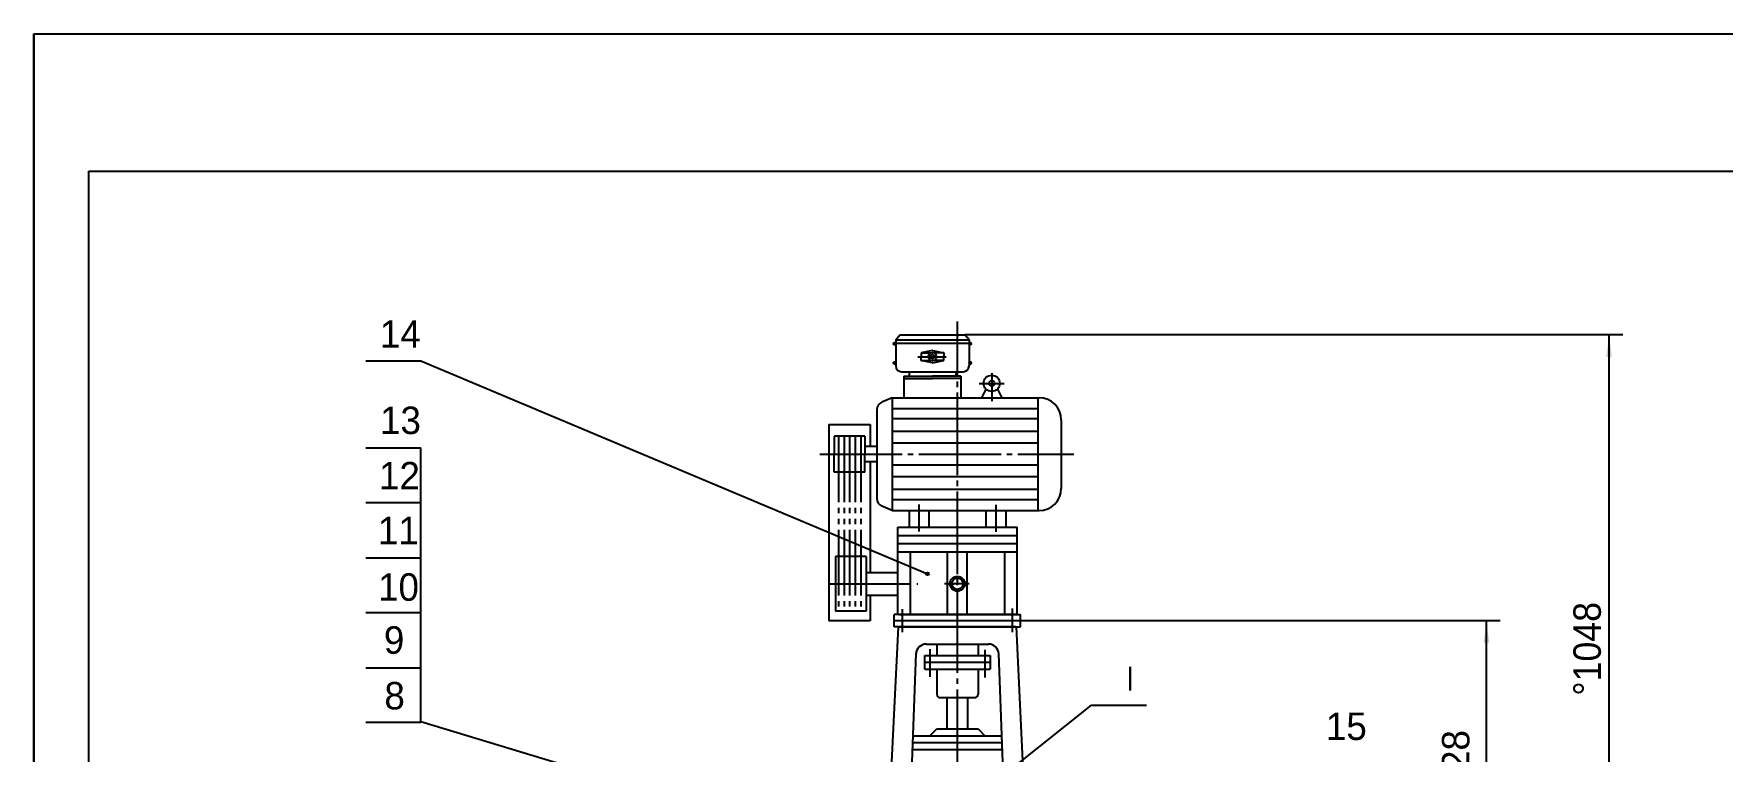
# Model space of a CAD drawing. Extents: x 604 to 1218, y -216 to 625.
# Drawn here: x 604.3 to 911.3, y 494.4 to 624.9 of the extents above; entities that cross this region are included whole.
import ezdxf

# ---------------------------------------------------------------- set-up
doc = ezdxf.new("R2010")
doc.units = 0
doc.linetypes.add('BORDER', pattern=[17, 12, -1, 1, -1, 1, -1])
doc.linetypes.add('DASHDOT', pattern=[18, 15, -1, 1, -1])
doc.layers.get('0').update_dxf_attribs({"color": 8, "linetype": 'CONTINUOUS'})
for name, color, linetype in [('1', 8, 'CONTINUOUS'), ('2', 94, 'DASHDOT'), ('3', 8, 'CONTINUOUS'), ('6', 8, 'BORDER'), ('85', 7, 'CONTINUOUS')]:
    doc.layers.add(name, color=color, linetype=linetype)
doc.styles.add('STYLE1', font='cadt_en.shx', dxfattribs={"width": 0.650136, "bigfont": 'cadt_hz.shx'})
doc.styles.add('STYLE27', font='cadt_en.shx', dxfattribs={"width": 0.971372, "bigfont": 'cadt_hz.shx'})

# ---------------------------------------------------------------- blocks, each defined once
blk = doc.blocks.new('*D66')
for p, q in [((870.95, 518.11), (782.92, 518.11, 1)), ((868.45, 465.31), (868.45, 518.11)), ((894.58, 465.31), (788.99, 465.31))]:
    blk.add_line(p, q)
for points in [[(868.45, 518.11), (868.95, 514.11), (867.95, 514.11)], [(868.45, 465.31), (867.95, 469.31), (868.95, 469.31)]]:
    blk.add_solid(points)
at = {"style": 'STYLE1'}
blk.add_text('528', height=5, rotation=90, dxfattribs=at).set_placement((865.35, 487.05))
blk = doc.blocks.new('*D67')
for p, q in [((893.25, 570.11), (773.6, 570.11)), ((890.75, 465.31), (890.75, 570.11))]:
    blk.add_line(p, q)
for points in [[(890.75, 570.11), (891.25, 566.11), (890.25, 566.11)], [(890.75, 465.31), (890.25, 469.31), (891.25, 469.31)]]:
    blk.add_solid(points)
at = {"insert": (889.32, 504.47), "char_height": 5, "attachment_point": 7, "rotation": 90, "style": 'STYLE27'}
blk.add_mtext('%%d1048', dxfattribs=at)

msp = doc.modelspace()

# ---------------------------------------------------------------- linework, layer by layer
at = {"color": 7}
for p, q in [((604.27989, -216.09659), (604.27989, 624.90341)), ((604.27989, 624.90341), (1198.27989, 624.90341)), ((604.27989, 624.90341), (604.27989, -216.09659, 1)), ((604.27989, -216.09659), (604.27989, 624.90341)), ((604.27989, 624.90341), (604.27989, 599.90341)), ((674.66179, 565.40269), (766.80564, 526.6639)), ((674.66179, 499.56107), (674.66179, 549.56107)), ((674.66179, 499.76107), (768.1202, 471.51753))]:
    msp.add_line(p, q, dxfattribs=at)
at = {"layer": '1', "color": 7}
for p, q in [((614.27989, 599.90341), (1188.27989, 599.90341, 1.003)), ((614.27989, -206.09659), (614.27989, 599.90341)), ((664.66179, 565.40269), (674.66179, 565.40269)), ((757.60036, 556.5002), (757.60036, 540.33729, 6.28319)), ((760.38555, 558.66696), (758.51948, 557.88316)), ((760.38555, 558.66696), (787.10308, 558.66696)), ((760.38555, 558.66696), (760.38555, 538.16696)), ((760.38555, 556.68957), (786.84042, 556.68957)), ((786.84042, 558.66696), (786.84042, 538.16696)), ((748.85896, 553.82587), (756.37303, 553.82587)), ((748.85896, 553.82587), (748.85896, 518.10662)), ((756.37303, 553.82587), (756.37303, 549.81696)), ((786.84042, 554.8279), (760.38555, 554.8279)), ((791.10308, 554.66696), (791.10308, 542.16696)), ((749.85186, 551.67103), (749.85186, 548.41696)), ((755.43082, 551.67103), (749.85186, 551.67103)), ((755.43082, 551.67103), (755.43082, 548.41696)), ((757.60036, 549.81696), (755.43082, 549.81696)), ((786.84042, 552.53189), (760.38555, 552.53189)), ((760.38555, 550.4485), (786.84042, 550.4485, 6.28319)), ((664.66179, 549.56107), (674.66179, 549.56107)), ((749.85186, 545.16289), (749.85186, 548.41696)), ((755.43082, 545.16289), (755.43082, 548.41696)), ((757.60036, 547.01696), (755.43082, 547.01696)), ((756.37303, 547.01696), (756.37303, 526.88607)), ((755.43082, 545.16289), (749.85186, 545.16289)), ((786.84042, 546.38542), (760.38555, 546.38542)), ((786.84042, 544.30203), (760.38555, 544.30203)), ((786.84042, 542.00602), (760.38555, 542.00602)), ((674.66179, 539.56107), (664.66179, 539.56107)), ((760.38555, 538.16696), (758.51723, 538.95528)), ((760.38555, 540.14435), (786.84042, 540.14435)), ((760.38555, 538.16696), (787.10308, 538.16696)), ((763.44058, 538.16696), (763.44058, 535.13764)), ((767.04058, 538.16696), (767.04058, 535.13764)), ((777.44058, 538.16696), (777.44058, 535.13764)), ((781.04058, 538.16696), (781.04058, 535.13764)), ((761.3895, 519.23162), (761.3895, 535.13764)), ((761.3895, 535.13764), (783.09165, 535.13764)), ((783.09165, 519.23162), (783.09165, 535.13764)), ((761.3895, 533.58451), (783.09165, 533.58451)), ((783.09165, 532.10662), (761.3895, 532.10662)), ((664.66179, 529.56107), (674.66179, 529.56107)), ((755.6366, 529.81337), (750.05764, 529.81337)), ((750.05764, 529.81337), (750.05764, 519.83012)), ((755.6366, 529.81337), (755.6366, 519.83012)), ((761.3895, 530.62873), (783.09165, 530.62873)), ((763.66377, 530.62873), (763.66377, 519.23162)), ((770.45768, 519.23162), (770.45768, 530.62873)), ((774.02348, 519.23162), (774.02348, 530.62873)), ((780.81738, 530.62873), (780.81738, 519.23162)), ((755.6366, 526.88607), (761.3895, 526.88607)), ((755.6366, 522.75742), (761.3895, 522.75742)), ((756.37303, 522.75742), (756.37303, 518.10662)), ((674.66179, 519.56107), (664.66179, 519.56107)), ((755.6366, 519.83012), (750.05764, 519.83012)), ((760.74058, 516.98162), (760.74058, 519.23162)), ((782.86558, 519.23162), (760.74058, 519.23162)), ((761.61558, 519.23162), (783.74058, 519.23162)), ((783.74058, 516.98162), (783.74058, 519.23162)), ((756.37303, 518.10662), (748.85896, 518.10662)), ((759.17394, 468.08457), (761.5111, 516.98162)), ((783.74058, 518.10662), (760.74058, 518.10662)), ((782.86558, 516.98162), (760.74058, 516.98162)), ((761.61558, 516.98162), (783.74058, 516.98162)), ((785.30721, 468.08457), (782.97006, 516.98162)), ((766.591, 513.85662), (777.89015, 513.85662)), ((768.49058, 513.85662), (768.49058, 511.79412)), ((775.99058, 513.85662), (775.99058, 511.79412)), ((763.26223, 472.57272), (764.72337, 512.14769)), ((766.30308, 511.79412), (778.17808, 511.79412)), ((766.30308, 509.29412), (766.30308, 511.79412, 6.28319)), ((766.30308, 510.54412), (778.17808, 510.54412)), ((778.17808, 511.79412), (778.17808, 509.29412)), ((781.21892, 472.57272), (779.7635, 512.06022)), ((664.66179, 509.56107), (674.66179, 509.56107)), ((766.30308, 509.29412), (778.17808, 509.29412)), ((768.49058, 509.29412), (768.49058, 504.73162)), ((775.99058, 509.29412), (775.99058, 504.73162)), ((769.11558, 504.10662), (775.36558, 504.10662, 6.28319)), ((770.36558, 498.43162), (770.36558, 504.10662)), ((774.11558, 498.43162), (774.11558, 504.10662)), ((796.60918, 502.75506), (806.60918, 502.75506)), ((674.66179, 499.56107), (664.66179, 499.56107)), ((767.24058, 497.18162), (768.49058, 498.43162)), ((768.49058, 498.43162), (775.99058, 498.43162)), ((775.99058, 498.43162), (777.24058, 497.18162)), ((764.24233, 497.18162), (780.23883, 497.18162)), ((764.24233, 495.93162), (780.23883, 495.93162)), ((764.24233, 494.68162), (780.23883, 494.68162))]:
    msp.add_line(p, q, dxfattribs=at)
for radius in [1.3501, 1.02422]:
    msp.add_circle((772.24058, 524.82174), radius, dxfattribs=at)
for centre, radius, start, end in [((759.10036, 556.5002), 1.5, 112.783741, 180), ((787.10308, 554.66696), 4, 0, 90), ((787.10308, 542.16696), 4, 270, 360), ((759.10036, 540.33729), 1.5, 180, 247.1231009), ((766.591, 511.98162), 1.875, 90, 177.5973905), ((777.89015, 511.98162), 1.875, 2.4026095, 90), ((769.11558, 504.73162), 0.625, 180, 270), ((775.36558, 504.73162), 0.625, 270, 360)]:
    msp.add_arc(centre, radius, start, end, dxfattribs=at)
at = {"layer": '2', "color": 7}
for p, q in [((772.24058, 310.60097), (772.24058, 572.52153)), ((760.56402, 568.53244), (761.1021, 568.53244)), ((760.83379, 568.21013), (760.83379, 568.80165)), ((774.82525, 568.53244), (774.28716, 568.53244, 6.28319)), ((761.13013, 564.99681), (760.52379, 564.99681, 1)), ((760.83379, 565.30513), (760.83379, 564.6766)), ((765.02732, 566.14457), (770.19899, 566.14457)), ((774.25913, 564.99681), (774.86548, 564.99681)), ((774.55547, 565.30513), (774.55547, 564.6766)), ((778.47554, 563.12508), (778.47554, 558.07105, 6.28319)), ((776.19943, 561.29605), (780.75158, 561.29605, 1)), ((747.20046, 548.41696), (793.41682, 548.41696)), ((765.24058, 539.23625), (765.24058, 534.32864)), ((779.24058, 539.1749), (779.24058, 534.26729)), ((748.85896, 524.82174), (765.05571, 524.82174)), ((774.36839, 524.82174), (769.869, 524.82174)), ((770.45768, 524.82174), (771.63509, 524.82174)), ((762.24058, 516.01395), (762.24058, 520.23167)), ((782.24058, 516.01395), (782.24058, 520.33749)), ((767.24058, 512.93269), (767.24058, 507.92146)), ((777.24058, 512.80081), (777.24058, 507.78959))]:
    msp.add_line(p, q, dxfattribs=at)
at = {"layer": '3', "color": 7}
msp.add_line((776.52424, 486.72253), (796.60918, 502.75506, 1), dxfattribs=at)
msp.add_circle((766.81119, 526.65754), 0.25, dxfattribs=at)
at = {"layer": '6', "color": 7}
for p, q in [((750.64075, 551.67103), (750.64075, 519.83012)), ((751.64453, 551.67103), (751.64453, 519.83012)), ((752.64831, 551.67103), (752.64831, 519.83012)), ((753.65209, 551.67103), (753.65209, 519.83012)), ((754.65587, 551.67103), (754.65587, 519.83012))]:
    msp.add_line(p, q, dxfattribs=at)
at = {"layer": '85', "color": 7}
for p, q in [((761.03654, 569.18519), (761.79017, 570.10662)), ((761.03654, 569.18519), (774.35486, 569.18519, 6.28319)), ((761.03654, 569.18519), (761.03654, 564.47363)), ((761.03654, 568.58179), (774.35486, 568.58179)), ((761.79017, 570.10662), (773.59909, 570.10662)), ((774.35272, 569.18519), (773.59909, 570.10662)), ((774.35486, 569.18519), (774.35486, 564.47363)), ((767.69463, 567.2842), (765.63298, 566.84756)), ((765.63298, 566.84756), (767.42111, 566.84756)), ((765.63298, 566.84756), (765.63298, 566.14457)), ((765.63298, 565.44157), (765.63298, 566.14457)), ((767.69463, 565.00494), (765.63298, 565.44157)), ((765.63298, 565.44157), (767.42111, 565.44157)), ((767.69463, 567.2842), (769.75628, 566.84756)), ((767.69463, 565.00494), (769.75628, 565.44157)), ((769.75628, 566.84756), (767.96816, 566.84756)), ((769.75628, 565.44157), (767.96816, 565.44157)), ((769.75628, 566.84756), (769.75628, 566.14457)), ((769.75628, 565.44157), (769.75628, 566.14457)), ((762.10697, 563.4032), (773.28443, 563.4032)), ((762.52246, 562.5742), (762.52246, 558.66696)), ((762.52246, 562.5742), (767.69463, 562.5742)), ((762.52246, 562.20298), (767.69463, 562.20298)), ((763.45538, 563.4032), (763.45538, 562.5742)), ((772.8668, 562.5742), (767.69463, 562.5742)), ((772.8668, 562.20298), (767.69463, 562.20298)), ((771.93388, 563.4032), (771.93388, 562.5742, 6.28319)), ((772.8668, 562.5742), (772.8668, 558.66696)), ((777.42041, 560.25897), (776.63957, 558.66696)), ((779.53067, 560.25897), (780.31151, 558.66696))]:
    msp.add_line(p, q, dxfattribs=at)
for centre, radius in [((760.83379, 568.53244), 0.20275), ((774.55547, 568.53244), 0.20275), ((760.83379, 564.99681), 0.20275), ((767.69463, 566.14457), 0.75433), ((767.69463, 566.14457), 0.3799), ((774.55547, 564.99681), 0.20275), ((778.4755, 561.29605), 1.47944), ((778.48269, 561.29605), 0.50579)]:
    msp.add_circle(centre, radius, dxfattribs=at)
for centre, start, end in [((762.10697, 564.47363), 180, 270), ((773.28443, 564.47363), 270, 360)]:
    msp.add_arc(centre, 1.07043, start, end, dxfattribs=at)

# ---------------------------------------------------------------- block references
at = {"color": 7}
for name in ['*D67', '*D66']:
    msp.add_blockref(name, (0, 0), dxfattribs=at)

# ---------------------------------------------------------------- texts
at = {"color": 7, "style": 'STYLE1'}
for s, p in [('14', (667.21879, 567.77874)), ('13', (667.24279, 552.06966)), ('12', (667.05879, 541.99228)), ('11', (666.85479, 532.03328)), ('10', (666.88579, 521.73328)), ('9', (667.94879, 512.09328)), ('8', (668.03779, 501.96528)), ('15', (839.251, 496.40534))]:
    msp.add_text(s, height=5, dxfattribs=at).set_placement(p)
at = {"layer": '1', "color": 7, "style": 'STYLE1'}
msp.add_text('Ⅰ', height=5, dxfattribs=at).set_placement((801.28253, 504.89852))

doc.saveas('drawing.dxf')
